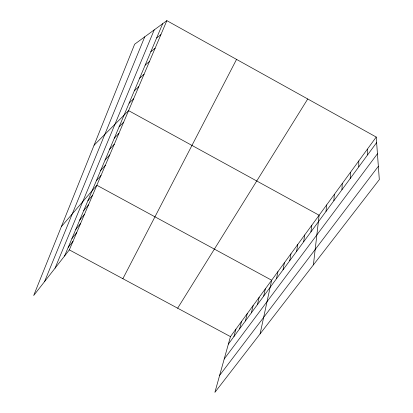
<?xml version="1.0" encoding="UTF-8"?>
<svg xmlns="http://www.w3.org/2000/svg" width="413" height="413" viewBox="0 0 413 413"><rect width="100%" height="100%" fill="white"/><g stroke="black" fill="none" stroke-linecap="round" stroke-linejoin="round"><path stroke-width="0.62" d="M350.245 178.473L350.394 172.422M341.938 189.758L342.253 183.563M333.864 200.733L334.334 194.404M326.012 211.41L326.626 204.956M313.4 264.898L319.12 215.235L128.582 110.617L94.076 145.206M310.922 231.915L311.81 225.24M303.679 241.765L304.691 234.992M296.617 251.357L297.747 244.496M289.735 260.711L290.979 253.763M283.029 269.828L284.376 262.797M276.488 278.718L277.939 271.615M260.097 333.864L271.651 280.22L96.843 185.241L61.361 226.629M263.695 296.1L265.332 288.868M257.444 304.603L259.168 297.308M251.341 312.894L253.148 305.548M245.389 320.989L247.273 313.596M239.576 328.887L241.538 321.448M233.897 336.605L235.931 329.125M376.228 137.054L230.454 336.621L214.894 392.35L379.315 179.603L376.228 137.054L166.847 20.65L134.648 44.217L33.685 295.517L69.348 249.886L166.847 20.65M44.563 281.599L144.741 36.829M55.032 268.202L154.225 29.891M64.542 256.034L162.655 23.717M122.873 278.703L236.551 59.405M177.647 308.191L307.737 98.981M228.353 344.137L376.63 142.609M224.202 359.011L377.441 153.76M219.639 375.365L378.349 166.289M68.202 247.372L73.003 241.295M71.945 238.507L76.741 232.509M75.78 229.421L80.566 223.505M79.714 220.114L84.489 214.285M83.741 210.573L88.506 204.843M87.871 200.795L92.62 195.163M96.322 180.78L101.04 175.37M100.648 170.543L105.346 165.252M105.083 160.043L109.755 154.88M109.631 149.269L114.282 144.24M114.303 138.205L118.923 133.322M119.099 126.848L123.688 122.119M129.088 103.198L133.606 98.805M134.292 90.875L138.768 86.673M139.646 78.207L144.07 74.201M145.149 65.171L149.527 61.377M150.812 51.754L155.133 48.192M156.646 37.944L160.905 34.62M69.348 249.886L230.454 336.621M367.369 149.181L367.575 154.911M358.763 160.967L358.783 166.862"/></g></svg>
